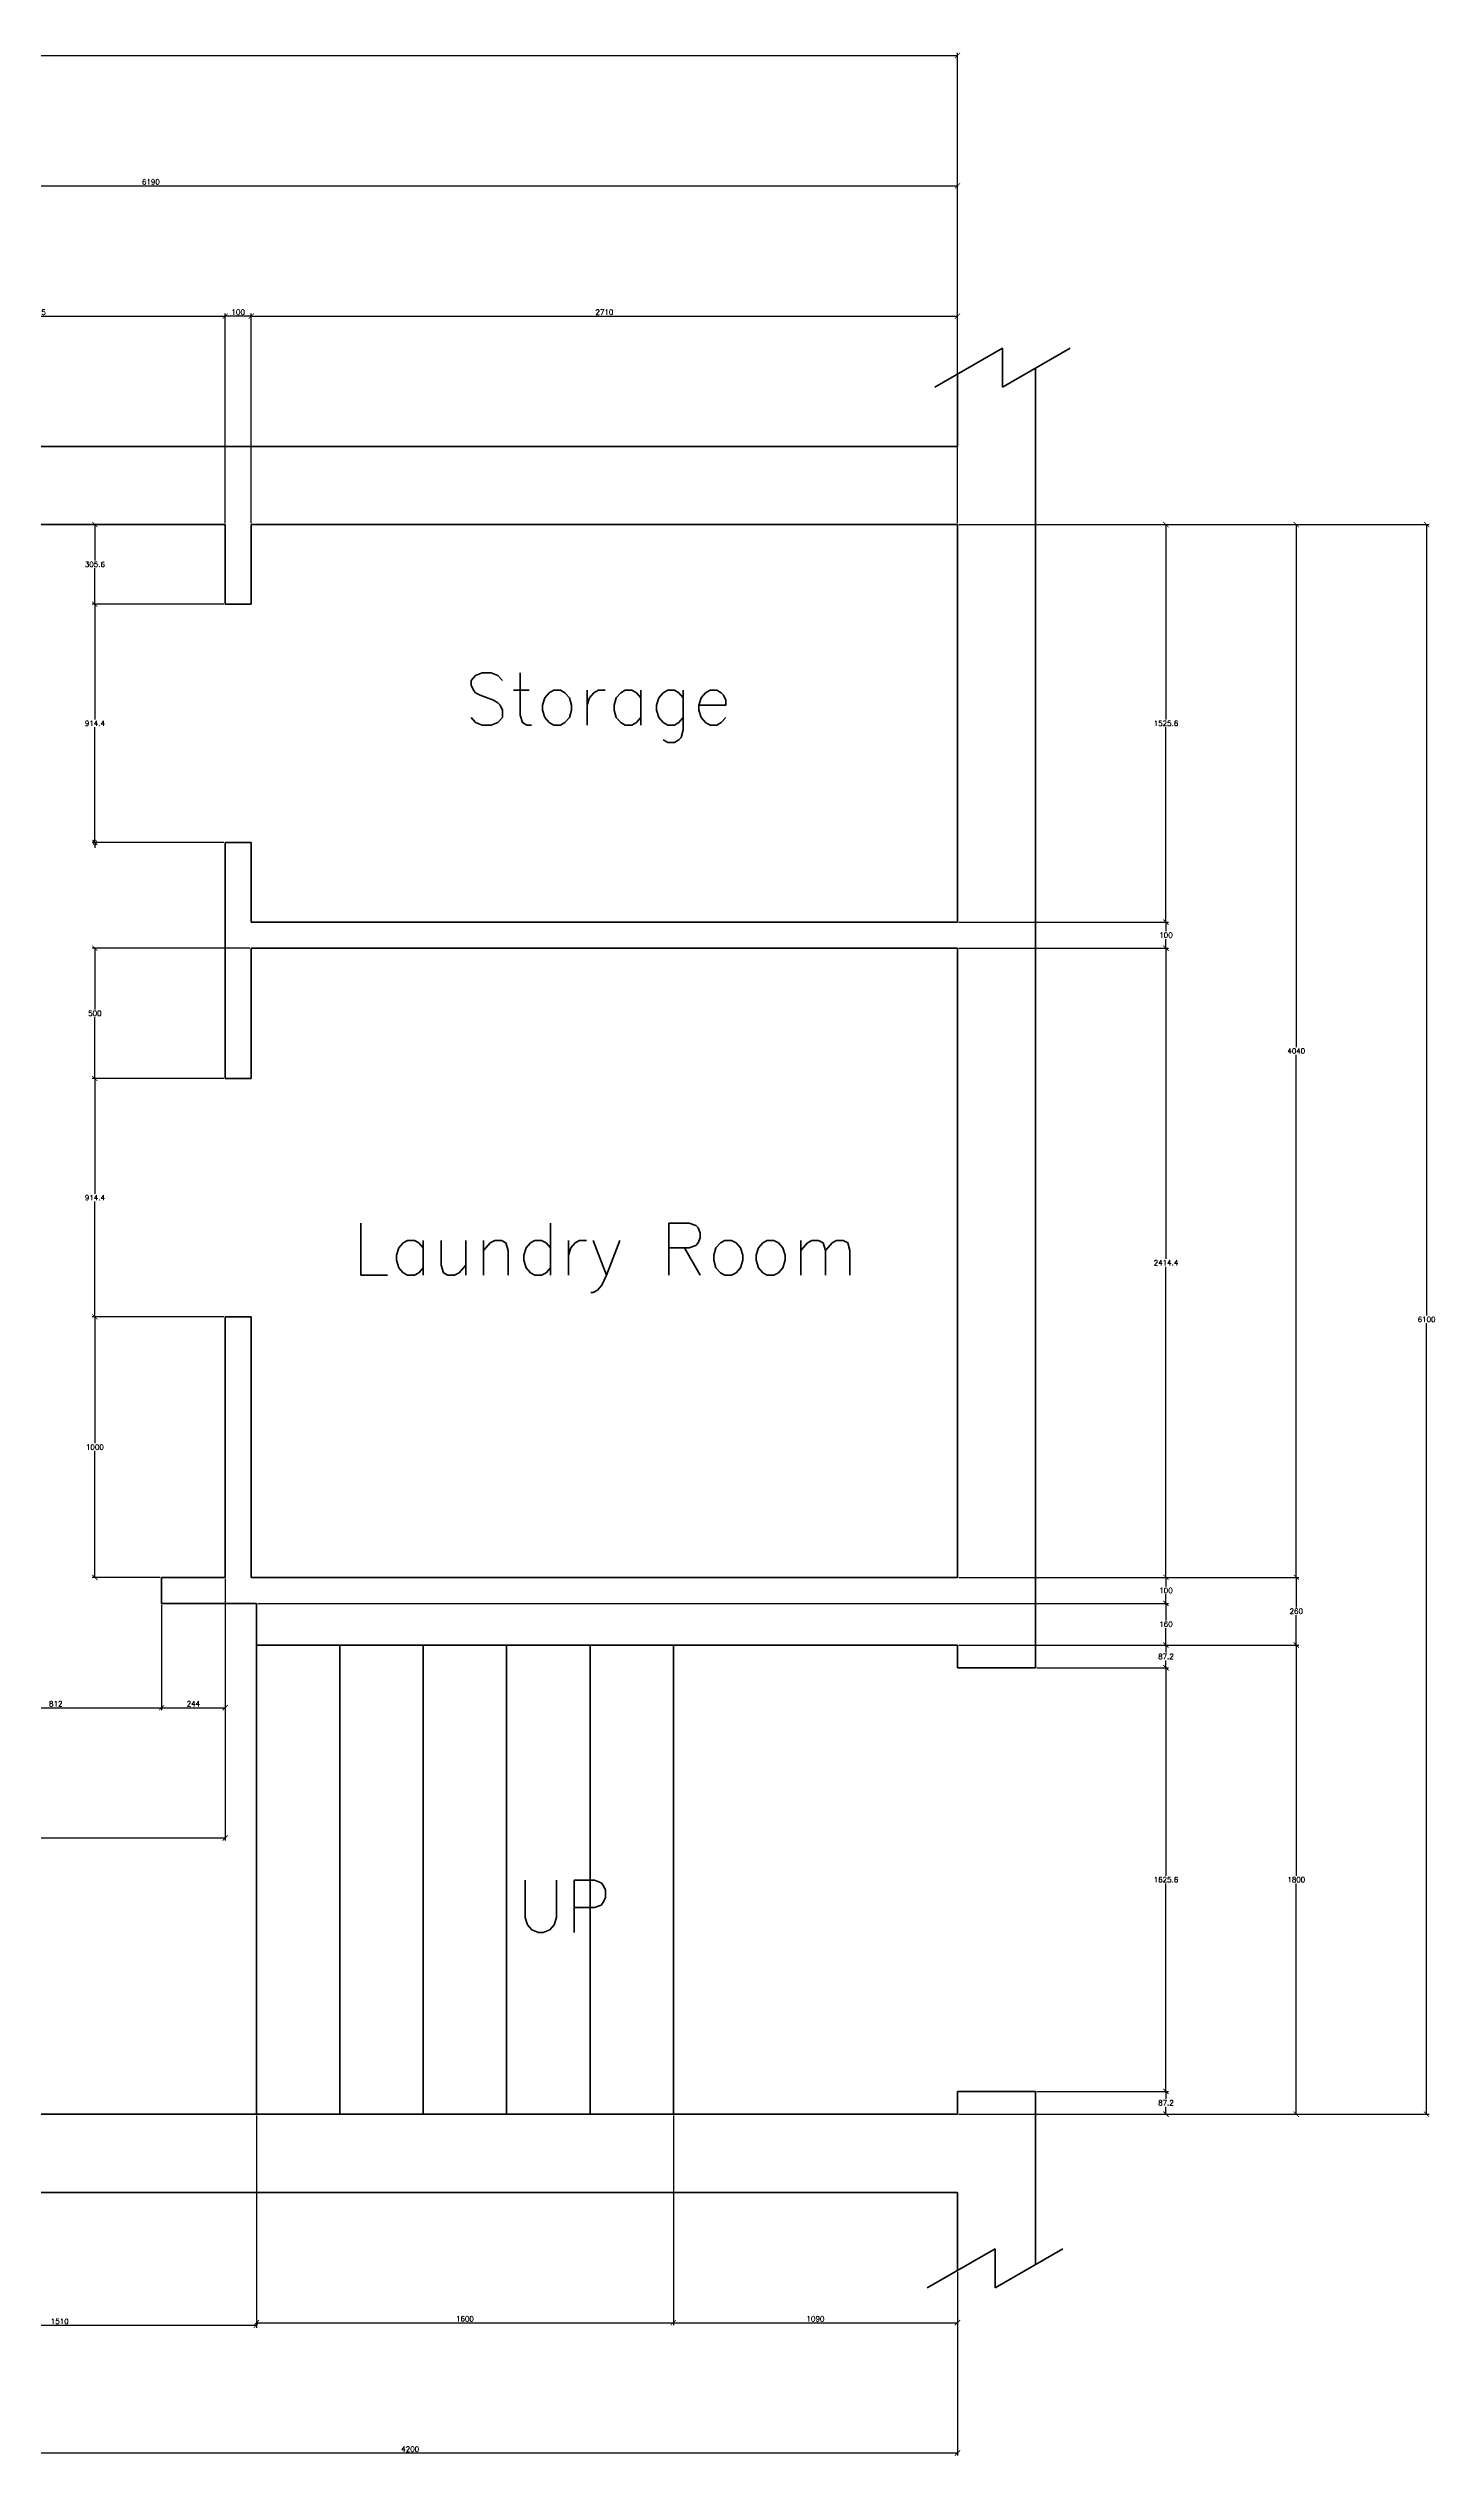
# Model space of a CAD drawing. Header units: millimetres. Extents: x -13274 to 77127, y -114744 to 1151.
# Drawn here: x 71806 to 77127, y -108564 to -99325 of the extents above; entities that cross this region are included whole.
import ezdxf

# ---------------------------------------------------------------- set-up
doc = ezdxf.new("R2010")
doc.units = ezdxf.units.MM
doc.header["$LTSCALE"] = 5
doc.layers.add('Dimension', color=1, linetype='Continuous')
doc.layers.add('text', color=1, linetype='Continuous')
doc.layers.add('Wall', color=7, linetype='Continuous', lineweight=35)
doc.styles.add('Roman', font='romans')
doc.styles.get("Standard").update_dxf_attribs({"font": 'simplex.shx'})
doc.dimstyles.new('Kevin ISO-25', dxfattribs={"dimscale": 8, "dimtxt": 2.5, "dimasz": 2.5, "dimexe": 1.25, "dimexo": 0.625, "dimtad": 1, "dimtih": 1, "dimtoh": 1, "dimdsep": 46, "dimtxsty": 'Standard', "dimblk": 'ARCHTICK', "dimcen": 2.5, "dimadec": 0, "dimazin": 0, "dimtfac": 1, "dimtix": 1, "dimtmove": 0, "dimatfit": 3, "dimfxl": 1, "dimarcsym": 0})

# ---------------------------------------------------------------- blocks, each defined once
blk = doc.blocks.new('_ArchTick')
at = {"color": 0, "linetype": 'ByBlock', "const_width": 0.15}
blk.add_lwpolyline([(-0.5, -0.5), (0.5, 0.5)], dxfattribs=at)
blk = doc.blocks.new('*D38')
at = {"layer": 'Defpoints', "color": 0, "transparency": 16777216}
for p in [(75295.2, -99352.8), (75295.2, -100576), (63175.2, -100852.8)]:
    blk.add_point(p, dxfattribs=at)
at = {"layer": 'Dimension', "color": 0, "lineweight": -2, "transparency": 16777216}
for p, q in [((63175.2, -99352.8), (75295.2, -99352.8)), ((75295.2, -100571), (75295.2, -99342.8))]:
    blk.add_line(p, q, dxfattribs=at)
at = {"layer": 'Dimension', "color": 0, "lineweight": -2, "transparency": 16777216, "xscale": 20, "yscale": 20, "zscale": 20, "rotation": 180}
blk.add_blockref('_ArchTick', (63175.2, -99352.8), dxfattribs=at)
at = {"layer": 'Dimension', "color": 0, "lineweight": -2, "transparency": 16777216, "xscale": 20, "yscale": 20, "zscale": 20}
blk.add_blockref('_ArchTick', (75295.2, -99352.8), dxfattribs=at)
at = {"layer": 'Dimension', "color": 0, "transparency": 16777216, "insert": (69235.2, -99337.8), "char_height": 20, "attachment_point": 5}
blk.add_mtext('12120', dxfattribs=at)
blk = doc.blocks.new('*D45')
at = {"layer": 'Defpoints', "color": 0, "transparency": 16777216}
for p in [(72485.2, -100352.8), (71040.2, -101152.8), (72485.2, -101152.8)]:
    blk.add_point(p, dxfattribs=at)
at = {"layer": 'Dimension', "color": 0, "lineweight": -2, "transparency": 16777216}
for p, q in [((71040.2, -101147.8), (71040.2, -100342.8)), ((71040.2, -100352.8), (72485.2, -100352.8)), ((72485.2, -101147.8), (72485.2, -100342.8))]:
    blk.add_line(p, q, dxfattribs=at)
at = {"layer": 'Dimension', "color": 0, "lineweight": -2, "transparency": 16777216, "xscale": 20, "yscale": 20, "zscale": 20, "rotation": 180}
blk.add_blockref('_ArchTick', (71040.2, -100352.8), dxfattribs=at)
at = {"layer": 'Dimension', "color": 0, "lineweight": -2, "transparency": 16777216, "xscale": 20, "yscale": 20, "zscale": 20}
blk.add_blockref('_ArchTick', (72485.2, -100352.8), dxfattribs=at)
at = {"layer": 'Dimension', "color": 0, "transparency": 16777216, "insert": (71762.7, -100337.8), "char_height": 20, "attachment_point": 5}
blk.add_mtext('1445', dxfattribs=at)
blk = doc.blocks.new('*D46')
at = {"layer": 'Defpoints', "color": 0, "transparency": 16777216}
for p in [(72485.2, -100352.8), (72485.2, -101152.8), (72585.2, -101152.8)]:
    blk.add_point(p, dxfattribs=at)
at = {"layer": 'Dimension', "color": 0, "lineweight": -2, "transparency": 16777216}
for p, q in [((72485.2, -101147.8), (72485.2, -100342.8)), ((72585.2, -100352.8), (72485.2, -100352.8)), ((72585.2, -101147.8), (72585.2, -100342.8))]:
    blk.add_line(p, q, dxfattribs=at)
at = {"layer": 'Dimension', "color": 0, "lineweight": -2, "transparency": 16777216, "xscale": 20, "yscale": 20, "zscale": 20, "rotation": 180}
blk.add_blockref('_ArchTick', (72485.2, -100352.8), dxfattribs=at)
at = {"layer": 'Dimension', "color": 0, "lineweight": -2, "transparency": 16777216, "xscale": 20, "yscale": 20, "zscale": 20}
blk.add_blockref('_ArchTick', (72585.2, -100352.8), dxfattribs=at)
at = {"layer": 'Dimension', "color": 0, "transparency": 16777216, "insert": (72535.2, -100337.8), "char_height": 20, "attachment_point": 5}
blk.add_mtext('100', dxfattribs=at)
blk = doc.blocks.new('*D47')
at = {"layer": 'Defpoints', "color": 0, "transparency": 16777216}
for p in [(75295.2, -100352.8), (72585.2, -101152.8), (75295.2, -101152.8)]:
    blk.add_point(p, dxfattribs=at)
at = {"layer": 'Dimension', "color": 0, "lineweight": -2, "transparency": 16777216}
for p, q in [((72585.2, -101147.8), (72585.2, -100342.8)), ((72585.2, -100352.8), (75295.2, -100352.8))]:
    blk.add_line(p, q, dxfattribs=at)
at = {"layer": 'Dimension', "color": 0, "lineweight": -2, "transparency": 16777216, "xscale": 20, "yscale": 20, "zscale": 20, "rotation": 180}
blk.add_blockref('_ArchTick', (72585.2, -100352.8), dxfattribs=at)
at = {"layer": 'Dimension', "color": 0, "lineweight": -2, "transparency": 16777216, "xscale": 20, "yscale": 20, "zscale": 20}
blk.add_blockref('_ArchTick', (75295.2, -100352.8), dxfattribs=at)
at = {"layer": 'Dimension', "color": 0, "transparency": 16777216, "insert": (73940.2, -100337.8), "char_height": 20, "attachment_point": 5}
blk.add_mtext('2710', dxfattribs=at)
blk = doc.blocks.new('*D82')
at = {"layer": 'Defpoints', "color": 0, "transparency": 16777216}
for p in [(75295.2, -101152.8), (75295.2, -102678.4), (76095.2, -102678.4)]:
    blk.add_point(p, dxfattribs=at)
at = {"layer": 'Dimension', "color": 0, "lineweight": -2, "transparency": 16777216}
for p, q in [((75300.2, -101152.8), (76105.2, -101152.8)), ((76095.2, -101152.8), (76095.2, -101900.6)), ((76095.2, -102678.4), (76095.2, -101930.6)), ((75300.2, -102678.4), (76105.2, -102678.4))]:
    blk.add_line(p, q, dxfattribs=at)
at = {"layer": 'Dimension', "color": 0, "lineweight": -2, "transparency": 16777216, "xscale": 20, "yscale": 20, "zscale": 20}
for p, rotation in [((76095.2, -101152.8), 90), ((76095.2, -102678.4), 270)]:
    blk.add_blockref('_ArchTick', p, dxfattribs=dict(at, rotation=rotation))
at = {"layer": 'Dimension', "color": 0, "transparency": 16777216, "insert": (76095.2, -101915.6), "char_height": 20, "attachment_point": 5}
blk.add_mtext('1525.6', dxfattribs=at)
blk = doc.blocks.new('*D83')
at = {"layer": 'Defpoints', "color": 0, "transparency": 16777216}
for p in [(75295.2, -102678.4), (75295.2, -102778.4), (76095.2, -102778.4)]:
    blk.add_point(p, dxfattribs=at)
at = {"layer": 'Dimension', "color": 0, "lineweight": -2, "transparency": 16777216}
for p, q in [((75300.2, -102678.4), (76105.2, -102678.4)), ((76095.2, -102678.4), (76095.2, -102713.4)), ((75300.2, -102778.4), (76105.2, -102778.4)), ((76095.2, -102778.4), (76095.2, -102743.4))]:
    blk.add_line(p, q, dxfattribs=at)
at = {"layer": 'Dimension', "color": 0, "lineweight": -2, "transparency": 16777216, "xscale": 20, "yscale": 20, "zscale": 20}
for p, rotation in [((76095.2, -102678.4), 90), ((76095.2, -102778.4), 270)]:
    blk.add_blockref('_ArchTick', p, dxfattribs=dict(at, rotation=rotation))
at = {"layer": 'Dimension', "color": 0, "transparency": 16777216, "insert": (76095.2, -102728.4), "char_height": 20, "attachment_point": 5}
blk.add_mtext('100', dxfattribs=at)
blk = doc.blocks.new('*D84')
at = {"layer": 'Defpoints', "color": 0, "transparency": 16777216}
for p in [(75295.2, -99852.8), (69105.2, -101152.8), (75295.2, -101152.8)]:
    blk.add_point(p, dxfattribs=at)
at = {"layer": 'Dimension', "color": 0, "lineweight": -2, "transparency": 16777216}
for p, q in [((69105.2, -101147.8), (69105.2, -99842.8)), ((69105.2, -99852.8), (75295.2, -99852.8)), ((75295.2, -101147.8), (75295.2, -99842.8))]:
    blk.add_line(p, q, dxfattribs=at)
at = {"layer": 'Dimension', "color": 0, "lineweight": -2, "transparency": 16777216, "xscale": 20, "yscale": 20, "zscale": 20, "rotation": 180}
blk.add_blockref('_ArchTick', (69105.2, -99852.8), dxfattribs=at)
at = {"layer": 'Dimension', "color": 0, "lineweight": -2, "transparency": 16777216, "xscale": 20, "yscale": 20, "zscale": 20}
blk.add_blockref('_ArchTick', (75295.2, -99852.8), dxfattribs=at)
at = {"layer": 'Dimension', "color": 0, "transparency": 16777216, "insert": (72200.2, -99837.8), "char_height": 20, "attachment_point": 5}
blk.add_mtext('6190', dxfattribs=at)
blk = doc.blocks.new('*D85')
at = {"layer": 'Defpoints', "color": 0, "transparency": 16777216}
for p in [(75295.2, -102778.4), (75295.2, -105192.8), (76095.2, -105192.8)]:
    blk.add_point(p, dxfattribs=at)
at = {"layer": 'Dimension', "color": 0, "lineweight": -2, "transparency": 16777216}
for p, q in [((75300.2, -102778.4), (76105.2, -102778.4)), ((76095.2, -102778.4), (76095.2, -103970.6)), ((76095.2, -105192.8), (76095.2, -104000.6)), ((75300.2, -105192.8), (76105.2, -105192.8))]:
    blk.add_line(p, q, dxfattribs=at)
at = {"layer": 'Dimension', "color": 0, "lineweight": -2, "transparency": 16777216, "xscale": 20, "yscale": 20, "zscale": 20}
for p, rotation in [((76095.2, -102778.4), 90), ((76095.2, -105192.8), 270)]:
    blk.add_blockref('_ArchTick', p, dxfattribs=dict(at, rotation=rotation))
at = {"layer": 'Dimension', "color": 0, "transparency": 16777216, "insert": (76095.2, -103985.6), "char_height": 20, "attachment_point": 5}
blk.add_mtext('2414.4', dxfattribs=at)
blk = doc.blocks.new('*D86')
at = {"layer": 'Defpoints', "color": 0, "transparency": 16777216}
for p in [(75295.2, -105192.8), (72605.2, -105292.8), (76095.2, -105292.8)]:
    blk.add_point(p, dxfattribs=at)
at = {"layer": 'Dimension', "color": 0, "lineweight": -2, "transparency": 16777216}
for p, q in [((75300.2, -105192.8), (76105.2, -105192.8)), ((76095.2, -105192.8), (76095.2, -105227.8)), ((72610.2, -105292.8), (76105.2, -105292.8)), ((76095.2, -105292.8), (76095.2, -105257.8))]:
    blk.add_line(p, q, dxfattribs=at)
at = {"layer": 'Dimension', "color": 0, "lineweight": -2, "transparency": 16777216, "xscale": 20, "yscale": 20, "zscale": 20}
for p, rotation in [((76095.2, -105192.8), 90), ((76095.2, -105292.8), 270)]:
    blk.add_blockref('_ArchTick', p, dxfattribs=dict(at, rotation=rotation))
at = {"layer": 'Dimension', "color": 0, "transparency": 16777216, "insert": (76095.2, -105242.8), "char_height": 20, "attachment_point": 5}
blk.add_mtext('100', dxfattribs=at)
blk = doc.blocks.new('*D87')
at = {"layer": 'Defpoints', "color": 0, "transparency": 16777216}
for p in [(72605.2, -105292.8), (75295.2, -105452.8), (76095.2, -105452.8)]:
    blk.add_point(p, dxfattribs=at)
at = {"layer": 'Dimension', "color": 0, "lineweight": -2, "transparency": 16777216}
for p, q in [((72610.2, -105292.8), (76105.2, -105292.8)), ((76095.2, -105292.8), (76095.2, -105357.8)), ((76095.2, -105452.8), (76095.2, -105387.8)), ((75300.2, -105452.8), (76105.2, -105452.8))]:
    blk.add_line(p, q, dxfattribs=at)
at = {"layer": 'Dimension', "color": 0, "lineweight": -2, "transparency": 16777216, "xscale": 20, "yscale": 20, "zscale": 20}
for p, rotation in [((76095.2, -105292.8), 90), ((76095.2, -105452.8), 270)]:
    blk.add_blockref('_ArchTick', p, dxfattribs=dict(at, rotation=rotation))
at = {"layer": 'Dimension', "color": 0, "transparency": 16777216, "insert": (76095.2, -105372.8), "char_height": 20, "attachment_point": 5}
blk.add_mtext('160', dxfattribs=at)
blk = doc.blocks.new('*D88')
at = {"layer": 'Defpoints', "color": 0, "transparency": 16777216}
for p in [(75295.2, -105452.8), (75595.2, -105540), (76095.2, -105540)]:
    blk.add_point(p, dxfattribs=at)
at = {"layer": 'Dimension', "color": 0, "lineweight": -2, "transparency": 16777216}
for p, q in [((75300.2, -105452.8), (76105.2, -105452.8)), ((76095.2, -105452.8), (76095.2, -105481.4)), ((76095.2, -105540), (76095.2, -105511.4)), ((75600.2, -105540), (76105.2, -105540))]:
    blk.add_line(p, q, dxfattribs=at)
at = {"layer": 'Dimension', "color": 0, "lineweight": -2, "transparency": 16777216, "xscale": 20, "yscale": 20, "zscale": 20}
for p, rotation in [((76095.2, -105452.8), 90), ((76095.2, -105540), 270)]:
    blk.add_blockref('_ArchTick', p, dxfattribs=dict(at, rotation=rotation))
at = {"layer": 'Dimension', "color": 0, "transparency": 16777216, "insert": (76095.2, -105496.4), "char_height": 20, "attachment_point": 5}
blk.add_mtext('87.2', dxfattribs=at)
blk = doc.blocks.new('*D89')
at = {"layer": 'Defpoints', "color": 0, "transparency": 16777216}
for p in [(75595.2, -105540), (75595.2, -107165.6), (76095.2, -107165.6)]:
    blk.add_point(p, dxfattribs=at)
at = {"layer": 'Dimension', "color": 0, "lineweight": -2, "transparency": 16777216}
for p, q in [((75600.2, -105540), (76105.2, -105540)), ((76095.2, -105540), (76095.2, -106337.8)), ((76095.2, -107165.6), (76095.2, -106367.8)), ((75600.2, -107165.6), (76105.2, -107165.6))]:
    blk.add_line(p, q, dxfattribs=at)
at = {"layer": 'Dimension', "color": 0, "lineweight": -2, "transparency": 16777216, "xscale": 20, "yscale": 20, "zscale": 20}
for p, rotation in [((76095.2, -105540), 90), ((76095.2, -107165.6), 270)]:
    blk.add_blockref('_ArchTick', p, dxfattribs=dict(at, rotation=rotation))
at = {"layer": 'Dimension', "color": 0, "transparency": 16777216, "insert": (76095.2, -106352.8), "char_height": 20, "attachment_point": 5}
blk.add_mtext('1625.6', dxfattribs=at)
blk = doc.blocks.new('*D90')
at = {"layer": 'Defpoints', "color": 0, "transparency": 16777216}
for p in [(75595.2, -107165.6), (75295.2, -107252.8), (76095.2, -107252.8)]:
    blk.add_point(p, dxfattribs=at)
at = {"layer": 'Dimension', "color": 0, "lineweight": -2, "transparency": 16777216}
for p, q in [((75600.2, -107165.6), (76105.2, -107165.6)), ((76095.2, -107165.6), (76095.2, -107194.2)), ((75300.2, -107252.8), (76105.2, -107252.8)), ((76095.2, -107252.8), (76095.2, -107224.2))]:
    blk.add_line(p, q, dxfattribs=at)
at = {"layer": 'Dimension', "color": 0, "lineweight": -2, "transparency": 16777216, "xscale": 20, "yscale": 20, "zscale": 20}
for p, rotation in [((76095.2, -107165.6), 90), ((76095.2, -107252.8), 270)]:
    blk.add_blockref('_ArchTick', p, dxfattribs=dict(at, rotation=rotation))
at = {"layer": 'Dimension', "color": 0, "transparency": 16777216, "insert": (76095.2, -107209.2), "char_height": 20, "attachment_point": 5}
blk.add_mtext('87.2', dxfattribs=at)
blk = doc.blocks.new('*D91')
at = {"layer": 'Defpoints', "color": 0, "transparency": 16777216}
for p in [(75295.2, -101152.8), (75295.2, -105192.8), (76595.2, -105192.8)]:
    blk.add_point(p, dxfattribs=at)
at = {"layer": 'Dimension', "color": 0, "lineweight": -2, "transparency": 16777216}
for p, q in [((75300.2, -101152.8), (76605.2, -101152.8)), ((76595.2, -101152.8), (76595.2, -103157.8)), ((76595.2, -105192.8), (76595.2, -103187.8)), ((75300.2, -105192.8), (76605.2, -105192.8))]:
    blk.add_line(p, q, dxfattribs=at)
at = {"layer": 'Dimension', "color": 0, "lineweight": -2, "transparency": 16777216, "xscale": 20, "yscale": 20, "zscale": 20}
for p, rotation in [((76595.2, -101152.8), 90), ((76595.2, -105192.8), 270)]:
    blk.add_blockref('_ArchTick', p, dxfattribs=dict(at, rotation=rotation))
at = {"layer": 'Dimension', "color": 0, "transparency": 16777216, "insert": (76595.2, -103172.8), "char_height": 20, "attachment_point": 5}
blk.add_mtext('4040', dxfattribs=at)
blk = doc.blocks.new('*D92')
at = {"layer": 'Defpoints', "color": 0, "transparency": 16777216}
for p in [(75295.2, -105192.8), (75295.2, -105452.8), (76595.2, -105452.8)]:
    blk.add_point(p, dxfattribs=at)
at = {"layer": 'Dimension', "color": 0, "lineweight": -2, "transparency": 16777216}
for p, q in [((75300.2, -105192.8), (76605.2, -105192.8)), ((76595.2, -105192.8), (76595.2, -105307.8)), ((76595.2, -105452.8), (76595.2, -105337.8)), ((75300.2, -105452.8), (76605.2, -105452.8))]:
    blk.add_line(p, q, dxfattribs=at)
at = {"layer": 'Dimension', "color": 0, "lineweight": -2, "transparency": 16777216, "xscale": 20, "yscale": 20, "zscale": 20}
for p, rotation in [((76595.2, -105192.8), 90), ((76595.2, -105452.8), 270)]:
    blk.add_blockref('_ArchTick', p, dxfattribs=dict(at, rotation=rotation))
at = {"layer": 'Dimension', "color": 0, "transparency": 16777216, "insert": (76595.2, -105322.8), "char_height": 20, "attachment_point": 5}
blk.add_mtext('260', dxfattribs=at)
blk = doc.blocks.new('*D93')
at = {"layer": 'Defpoints', "color": 0, "transparency": 16777216}
for p in [(75295.2, -101152.8), (75295.2, -107252.8), (77095.2, -107252.8)]:
    blk.add_point(p, dxfattribs=at)
at = {"layer": 'Dimension', "color": 0, "lineweight": -2, "transparency": 16777216}
for p, q in [((75300.2, -101152.8), (77105.2, -101152.8)), ((77095.2, -101152.8), (77095.2, -104187.8)), ((77095.2, -107252.8), (77095.2, -104217.8)), ((75300.2, -107252.8), (77105.2, -107252.8))]:
    blk.add_line(p, q, dxfattribs=at)
at = {"layer": 'Dimension', "color": 0, "lineweight": -2, "transparency": 16777216, "xscale": 20, "yscale": 20, "zscale": 20}
for p, rotation in [((77095.2, -101152.8), 90), ((77095.2, -107252.8), 270)]:
    blk.add_blockref('_ArchTick', p, dxfattribs=dict(at, rotation=rotation))
at = {"layer": 'Dimension', "color": 0, "transparency": 16777216, "insert": (77095.2, -104202.8), "char_height": 20, "attachment_point": 5}
blk.add_mtext('6100', dxfattribs=at)
blk = doc.blocks.new('*D94')
at = {"layer": 'Defpoints', "color": 0, "transparency": 16777216}
for p in [(75295.2, -105452.8), (75295.2, -107252.8), (76595.2, -107252.8)]:
    blk.add_point(p, dxfattribs=at)
at = {"layer": 'Dimension', "color": 0, "lineweight": -2, "transparency": 16777216}
for p, q in [((75300.2, -105452.8), (76605.2, -105452.8)), ((76595.2, -105452.8), (76595.2, -106337.8)), ((76595.2, -107252.8), (76595.2, -106367.8)), ((75300.2, -107252.8), (76605.2, -107252.8))]:
    blk.add_line(p, q, dxfattribs=at)
at = {"layer": 'Dimension', "color": 0, "lineweight": -2, "transparency": 16777216, "xscale": 20, "yscale": 20, "zscale": 20}
for p, rotation in [((76595.2, -105452.8), 90), ((76595.2, -107252.8), 270)]:
    blk.add_blockref('_ArchTick', p, dxfattribs=dict(at, rotation=rotation))
at = {"layer": 'Dimension', "color": 0, "transparency": 16777216, "insert": (76595.2, -106352.8), "char_height": 20, "attachment_point": 5}
blk.add_mtext('1800', dxfattribs=at)
blk = doc.blocks.new('*D95')
at = {"layer": 'Defpoints', "color": 0, "transparency": 16777216}
for p in [(71095.2, -107552.8), (75295.2, -107852.8), (75295.2, -108552.8)]:
    blk.add_point(p, dxfattribs=at)
at = {"layer": 'Dimension', "color": 0, "lineweight": -2, "transparency": 16777216}
for p, q in [((75295.2, -107857.8), (75295.2, -108562.8)), ((71095.2, -108552.8), (75295.2, -108552.8))]:
    blk.add_line(p, q, dxfattribs=at)
at = {"layer": 'Dimension', "color": 0, "lineweight": -2, "transparency": 16777216, "xscale": 20, "yscale": 20, "zscale": 20, "rotation": 180}
blk.add_blockref('_ArchTick', (71095.2, -108552.8), dxfattribs=at)
at = {"layer": 'Dimension', "color": 0, "lineweight": -2, "transparency": 16777216, "xscale": 20, "yscale": 20, "zscale": 20}
blk.add_blockref('_ArchTick', (75295.2, -108552.8), dxfattribs=at)
at = {"layer": 'Dimension', "color": 0, "transparency": 16777216, "insert": (73195.2, -108537.8), "char_height": 20, "attachment_point": 5}
blk.add_mtext('4200', dxfattribs=at)
blk = doc.blocks.new('*D96')
at = {"layer": 'Defpoints', "color": 0, "transparency": 16777216}
for p in [(74205.2, -107252.8), (75295.2, -107852.8), (75295.2, -108052.8)]:
    blk.add_point(p, dxfattribs=at)
at = {"layer": 'Dimension', "color": 0, "lineweight": -2, "transparency": 16777216}
for p, q in [((74205.2, -107257.8), (74205.2, -108062.8)), ((75295.2, -107857.8), (75295.2, -108062.8)), ((74205.2, -108052.8), (75295.2, -108052.8))]:
    blk.add_line(p, q, dxfattribs=at)
at = {"layer": 'Dimension', "color": 0, "lineweight": -2, "transparency": 16777216, "xscale": 20, "yscale": 20, "zscale": 20, "rotation": 180}
blk.add_blockref('_ArchTick', (74205.2, -108052.8), dxfattribs=at)
at = {"layer": 'Dimension', "color": 0, "lineweight": -2, "transparency": 16777216, "xscale": 20, "yscale": 20, "zscale": 20}
blk.add_blockref('_ArchTick', (75295.2, -108052.8), dxfattribs=at)
at = {"layer": 'Dimension', "color": 0, "transparency": 16777216, "insert": (74750.2, -108037.8), "char_height": 20, "attachment_point": 5}
blk.add_mtext('1090', dxfattribs=at)
blk = doc.blocks.new('*D97')
at = {"layer": 'Defpoints', "color": 0, "transparency": 16777216}
for p in [(72605.2, -107252.8), (71095.2, -107552.8), (72605.2, -108062.8)]:
    blk.add_point(p, dxfattribs=at)
at = {"layer": 'Dimension', "color": 0, "lineweight": -2, "transparency": 16777216}
for p, q in [((72605.2, -107257.8), (72605.2, -108072.8)), ((71095.2, -108062.8), (72605.2, -108062.8))]:
    blk.add_line(p, q, dxfattribs=at)
at = {"layer": 'Dimension', "color": 0, "lineweight": -2, "transparency": 16777216, "xscale": 20, "yscale": 20, "zscale": 20, "rotation": 180}
blk.add_blockref('_ArchTick', (71095.2, -108062.8), dxfattribs=at)
at = {"layer": 'Dimension', "color": 0, "lineweight": -2, "transparency": 16777216, "xscale": 20, "yscale": 20, "zscale": 20}
blk.add_blockref('_ArchTick', (72605.2, -108062.8), dxfattribs=at)
at = {"layer": 'Dimension', "color": 0, "transparency": 16777216, "insert": (71850.2, -108047.8), "char_height": 20, "attachment_point": 5}
blk.add_mtext('1510', dxfattribs=at)
blk = doc.blocks.new('*D98')
at = {"layer": 'Defpoints', "color": 0, "transparency": 16777216}
for p in [(72605.2, -107252.8), (74205.2, -107252.8), (74205.2, -108052.8)]:
    blk.add_point(p, dxfattribs=at)
at = {"layer": 'Dimension', "color": 0, "lineweight": -2, "transparency": 16777216}
for p, q in [((72605.2, -107257.8), (72605.2, -108062.8)), ((74205.2, -107257.8), (74205.2, -108062.8)), ((72605.2, -108052.8), (74205.2, -108052.8))]:
    blk.add_line(p, q, dxfattribs=at)
at = {"layer": 'Dimension', "color": 0, "lineweight": -2, "transparency": 16777216, "xscale": 20, "yscale": 20, "zscale": 20, "rotation": 180}
blk.add_blockref('_ArchTick', (72605.2, -108052.8), dxfattribs=at)
at = {"layer": 'Dimension', "color": 0, "lineweight": -2, "transparency": 16777216, "xscale": 20, "yscale": 20, "zscale": 20}
blk.add_blockref('_ArchTick', (74205.2, -108052.8), dxfattribs=at)
at = {"layer": 'Dimension', "color": 0, "transparency": 16777216, "insert": (73405.2, -108037.8), "char_height": 20, "attachment_point": 5}
blk.add_mtext('1600', dxfattribs=at)
blk = doc.blocks.new('*D161')
at = {"layer": 'Defpoints', "color": 0, "transparency": 16777216}
for p in [(71429.2, -105292.8), (72241.2, -105292.8), (72241.2, -105692.8)]:
    blk.add_point(p, dxfattribs=at)
at = {"layer": 'Dimension', "color": 0, "lineweight": -2, "transparency": 16777216}
for p, q in [((71429.2, -105297.8), (71429.2, -105702.8)), ((72241.2, -105297.8), (72241.2, -105702.8)), ((71429.2, -105692.8), (72241.2, -105692.8))]:
    blk.add_line(p, q, dxfattribs=at)
at = {"layer": 'Dimension', "color": 0, "lineweight": -2, "transparency": 16777216, "xscale": 20, "yscale": 20, "zscale": 20, "rotation": 180}
blk.add_blockref('_ArchTick', (71429.2, -105692.8), dxfattribs=at)
at = {"layer": 'Dimension', "color": 0, "lineweight": -2, "transparency": 16777216, "xscale": 20, "yscale": 20, "zscale": 20}
blk.add_blockref('_ArchTick', (72241.2, -105692.8), dxfattribs=at)
at = {"layer": 'Dimension', "color": 0, "transparency": 16777216, "insert": (71835.2, -105677.8), "char_height": 20, "attachment_point": 5}
blk.add_mtext('812', dxfattribs=at)
blk = doc.blocks.new('*D162')
at = {"layer": 'Defpoints', "color": 0, "transparency": 16777216}
for p in [(72485.2, -105192.8), (72241.2, -105292.8), (72485.2, -105692.8)]:
    blk.add_point(p, dxfattribs=at)
at = {"layer": 'Dimension', "color": 0, "lineweight": -2, "transparency": 16777216}
for p, q in [((72485.2, -105197.8), (72485.2, -105702.8)), ((72241.2, -105297.8), (72241.2, -105702.8)), ((72241.2, -105692.8), (72485.2, -105692.8))]:
    blk.add_line(p, q, dxfattribs=at)
at = {"layer": 'Dimension', "color": 0, "lineweight": -2, "transparency": 16777216, "xscale": 20, "yscale": 20, "zscale": 20, "rotation": 180}
blk.add_blockref('_ArchTick', (72241.2, -105692.8), dxfattribs=at)
at = {"layer": 'Dimension', "color": 0, "lineweight": -2, "transparency": 16777216, "xscale": 20, "yscale": 20, "zscale": 20}
blk.add_blockref('_ArchTick', (72485.2, -105692.8), dxfattribs=at)
at = {"layer": 'Dimension', "color": 0, "transparency": 16777216, "insert": (72363.2, -105677.8), "char_height": 20, "attachment_point": 5}
blk.add_mtext('244', dxfattribs=at)
blk = doc.blocks.new('*D173')
at = {"layer": 'Defpoints', "color": 0, "transparency": 16777216}
for p in [(72485.2, -101458.4), (71985.2, -102372.8), (72485.2, -102372.8)]:
    blk.add_point(p, dxfattribs=at)
at = {"layer": 'Dimension', "color": 0, "lineweight": -2, "transparency": 16777216}
for p, q in [((72480.2, -101458.4), (71975.2, -101458.4)), ((71985.2, -101458.4), (71985.2, -101900.6)), ((71985.2, -102372.8), (71985.2, -101930.6)), ((72480.2, -102372.8), (71975.2, -102372.8))]:
    blk.add_line(p, q, dxfattribs=at)
at = {"layer": 'Dimension', "color": 0, "lineweight": -2, "transparency": 16777216, "xscale": 20, "yscale": 20, "zscale": 20}
for p, rotation in [((71985.2, -101458.4), 90), ((71985.2, -102372.8), 270)]:
    blk.add_blockref('_ArchTick', p, dxfattribs=dict(at, rotation=rotation))
at = {"layer": 'Dimension', "color": 0, "transparency": 16777216, "insert": (71985.2, -101915.6), "char_height": 20, "attachment_point": 5}
blk.add_mtext('914.4', dxfattribs=at)
blk = doc.blocks.new('*D174')
at = {"layer": 'Defpoints', "color": 0, "transparency": 16777216}
for p in [(72485.2, -101152.8), (71985.2, -101458.4), (72485.2, -101458.4)]:
    blk.add_point(p, dxfattribs=at)
at = {"layer": 'Dimension', "color": 0, "lineweight": -2, "transparency": 16777216}
for p, q in [((71985.2, -101152.8), (71985.2, -101290.6)), ((71985.2, -101458.4), (71985.2, -101320.6)), ((72480.2, -101458.4), (71975.2, -101458.4))]:
    blk.add_line(p, q, dxfattribs=at)
at = {"layer": 'Dimension', "color": 0, "lineweight": -2, "transparency": 16777216, "xscale": 20, "yscale": 20, "zscale": 20}
for p, rotation in [((71985.2, -101152.8), 90), ((71985.2, -101458.4), 270)]:
    blk.add_blockref('_ArchTick', p, dxfattribs=dict(at, rotation=rotation))
at = {"layer": 'Dimension', "color": 0, "transparency": 16777216, "insert": (71985.2, -101305.6), "char_height": 20, "attachment_point": 5}
blk.add_mtext('305.6', dxfattribs=at)
blk = doc.blocks.new('*D175')
at = {"layer": 'Defpoints', "color": 0, "transparency": 16777216}
for p in [(71985.2, -102372.8), (72485.2, -102372.8), (72485.2, -102372.8)]:
    blk.add_point(p, dxfattribs=at)
at = {"layer": 'Dimension', "color": 0, "lineweight": -2, "transparency": 16777216}
for p, q in [((71985.2, -102372.8), (71985.2, -102352.8)), ((72480.2, -102372.8), (71975.2, -102372.8)), ((72480.2, -102372.8), (71975.2, -102372.8)), ((71985.2, -102372.8), (71985.2, -102392.8))]:
    blk.add_line(p, q, dxfattribs=at)
at = {"layer": 'Dimension', "color": 0, "lineweight": -2, "transparency": 16777216, "xscale": 20, "yscale": 20, "zscale": 20}
for rotation in [90, 270]:
    blk.add_blockref('_ArchTick', (71985.2, -102372.8), dxfattribs=dict(at, rotation=rotation))
at = {"layer": 'Dimension', "color": 0, "transparency": 16777216, "insert": (71985.2, -102372.8), "char_height": 20, "attachment_point": 5}
blk.add_mtext('0', dxfattribs=at)
blk = doc.blocks.new('*D176')
at = {"layer": 'Defpoints', "color": 0, "transparency": 16777216}
for p in [(72585.2, -102778.4), (71985.2, -103278.4), (72485.2, -103278.4)]:
    blk.add_point(p, dxfattribs=at)
at = {"layer": 'Dimension', "color": 0, "lineweight": -2, "transparency": 16777216}
for p, q in [((72580.2, -102778.4), (71975.2, -102778.4)), ((71985.2, -102778.4), (71985.2, -103013.4)), ((71985.2, -103278.4), (71985.2, -103043.4)), ((72480.2, -103278.4), (71975.2, -103278.4))]:
    blk.add_line(p, q, dxfattribs=at)
at = {"layer": 'Dimension', "color": 0, "lineweight": -2, "transparency": 16777216, "xscale": 20, "yscale": 20, "zscale": 20}
for p, rotation in [((71985.2, -102778.4), 90), ((71985.2, -103278.4), 270)]:
    blk.add_blockref('_ArchTick', p, dxfattribs=dict(at, rotation=rotation))
at = {"layer": 'Dimension', "color": 0, "transparency": 16777216, "insert": (71985.2, -103028.4), "char_height": 20, "attachment_point": 5}
blk.add_mtext('500', dxfattribs=at)
blk = doc.blocks.new('*D177')
at = {"layer": 'Defpoints', "color": 0, "transparency": 16777216}
for p in [(72485.2, -104192.8), (71985.2, -105192.8), (72241.2, -105192.8)]:
    blk.add_point(p, dxfattribs=at)
at = {"layer": 'Dimension', "color": 0, "lineweight": -2, "transparency": 16777216}
for p, q in [((72480.2, -104192.8), (71975.2, -104192.8)), ((71985.2, -104192.8), (71985.2, -104677.8)), ((71985.2, -105192.8), (71985.2, -104707.8)), ((72236.2, -105192.8), (71975.2, -105192.8))]:
    blk.add_line(p, q, dxfattribs=at)
at = {"layer": 'Dimension', "color": 0, "lineweight": -2, "transparency": 16777216, "xscale": 20, "yscale": 20, "zscale": 20}
for p, rotation in [((71985.2, -104192.8), 90), ((71985.2, -105192.8), 270)]:
    blk.add_blockref('_ArchTick', p, dxfattribs=dict(at, rotation=rotation))
at = {"layer": 'Dimension', "color": 0, "transparency": 16777216, "insert": (71985.2, -104692.8), "char_height": 20, "attachment_point": 5}
blk.add_mtext('1000', dxfattribs=at)
blk = doc.blocks.new('*D178')
at = {"layer": 'Defpoints', "color": 0, "transparency": 16777216}
for p in [(72485.2, -103278.4), (71985.2, -104192.8), (72485.2, -104192.8)]:
    blk.add_point(p, dxfattribs=at)
at = {"layer": 'Dimension', "color": 0, "lineweight": -2, "transparency": 16777216}
for p, q in [((72480.2, -103278.4), (71975.2, -103278.4)), ((71985.2, -103278.4), (71985.2, -103720.6)), ((71985.2, -104192.8), (71985.2, -103750.6)), ((72480.2, -104192.8), (71975.2, -104192.8))]:
    blk.add_line(p, q, dxfattribs=at)
at = {"layer": 'Dimension', "color": 0, "lineweight": -2, "transparency": 16777216, "xscale": 20, "yscale": 20, "zscale": 20}
for p, rotation in [((71985.2, -103278.4), 90), ((71985.2, -104192.8), 270)]:
    blk.add_blockref('_ArchTick', p, dxfattribs=dict(at, rotation=rotation))
at = {"layer": 'Dimension', "color": 0, "transparency": 16777216, "insert": (71985.2, -103735.6), "char_height": 20, "attachment_point": 5}
blk.add_mtext('914.4', dxfattribs=at)
blk = doc.blocks.new('*D184')
at = {"layer": 'Defpoints', "color": 0, "transparency": 16777216}
for p in [(69105.2, -105192.8), (72485.2, -105192.8), (72485.2, -106192.8)]:
    blk.add_point(p, dxfattribs=at)
at = {"layer": 'Dimension', "color": 0, "lineweight": -2, "transparency": 16777216}
for p, q in [((69105.2, -105197.8), (69105.2, -106202.8)), ((72485.2, -105197.8), (72485.2, -106202.8)), ((69105.2, -106192.8), (72485.2, -106192.8))]:
    blk.add_line(p, q, dxfattribs=at)
at = {"layer": 'Dimension', "color": 0, "lineweight": -2, "transparency": 16777216, "xscale": 20, "yscale": 20, "zscale": 20, "rotation": 180}
blk.add_blockref('_ArchTick', (69105.2, -106192.8), dxfattribs=at)
at = {"layer": 'Dimension', "color": 0, "lineweight": -2, "transparency": 16777216, "xscale": 20, "yscale": 20, "zscale": 20}
blk.add_blockref('_ArchTick', (72485.2, -106192.8), dxfattribs=at)
at = {"layer": 'Dimension', "color": 0, "transparency": 16777216, "insert": (70795.2, -106177.8), "char_height": 20, "attachment_point": 5}
blk.add_mtext('3380', dxfattribs=at)

msp = doc.modelspace()

# ---------------------------------------------------------------- linework, layer by layer
at = {"layer": 'Wall'}
for p, q in [((75468.253, -100476.075), (75208.445, -100626.075)), ((75468.253, -100476.075), (75468.253, -100626.075)), ((75728.06, -100476.075), (75468.253, -100626.075)), ((75295.16, -100852.77), (75295.16, -100576.01)), ((75595.16, -100852.77), (75595.16, -100552.77)), ((75295.16, -100852.77), (63175.16, -100852.77)), ((75595.16, -100852.77), (75595.16, -105539.97)), ((72485.16, -101152.77), (71040.16, -101152.77)), ((72485.16, -101458.37), (72485.16, -101152.77)), ((72585.16, -101458.37), (72585.16, -101152.77)), ((75295.16, -101152.77), (72585.16, -101152.77)), ((75295.16, -102678.37), (75295.16, -101152.77)), ((72585.16, -101458.37), (72485.16, -101458.37)), ((72485.16, -102372.77), (72585.16, -102372.77)), ((72485.16, -103278.37), (72485.16, -102372.77)), ((72585.16, -102678.37), (72585.16, -102372.77)), ((72585.16, -102678.37), (75295.16, -102678.37)), ((72585.16, -102778.37), (75295.16, -102778.37)), ((72585.16, -103278.37), (72585.16, -102778.37)), ((75295.16, -105192.77), (75295.16, -102778.37)), ((72485.16, -103278.37), (72585.16, -103278.37)), ((72485.16, -104192.77), (72585.16, -104192.77)), ((72485.16, -105192.77), (72485.16, -104192.77)), ((72585.16, -105192.77), (72585.16, -104192.77)), ((72241.16, -105292.77), (72241.16, -105192.77)), ((72241.16, -105192.77), (72485.16, -105192.77)), ((72585.16, -105192.77), (75295.16, -105192.77)), ((72241.16, -105292.77), (72605.16, -105292.77)), ((72605.16, -105452.77), (72605.16, -105292.77)), ((75295.16, -105452.77), (72605.16, -105452.77)), ((72605.16, -105452.77), (72605.16, -107252.77)), ((72925.16, -105452.77), (72925.16, -107252.77)), ((73245.16, -105452.77), (73245.16, -107252.77)), ((73565.16, -105452.77), (73565.16, -107252.77)), ((73885.16, -105452.77), (73885.16, -107252.77)), ((74205.16, -105452.77), (74205.16, -107252.77)), ((75295.16, -105452.77), (75295.16, -105539.97)), ((75295.16, -105539.97), (75595.16, -105539.97)), ((75295.16, -107165.57), (75595.16, -107165.57)), ((75295.16, -107165.57), (75295.16, -107252.77)), ((75595.16, -107252.77), (75595.16, -107165.57)), ((68061.16, -107252.77), (75295.16, -107252.77)), ((75595.16, -107252.77), (75595.16, -107552.77)), ((75295.16, -107552.77), (71095.16, -107552.77)), ((75295.16, -107552.77), (75295.16, -107852.77)), ((75595.16, -107552.77), (75595.16, -107829.403)), ((75439.185, -107769.456), (75179.377, -107919.456)), ((75439.185, -107769.456), (75439.185, -107919.456)), ((75698.992, -107769.456), (75439.185, -107919.456))]:
    msp.add_line(p, q, dxfattribs=at)

# ---------------------------------------------------------------- texts
at = {"layer": 'text', "char_height": 300, "attachment_point": 1, "style": 'Roman'}
for s, insert in [('{\\H0.66667x;Storage} ', (73403.177, -101722.032)), ('{\\H0.66667x;Laundry Room }  ', (72971.035, -103833.089))]:
    msp.add_mtext_dynamic_manual_height_columns(s, width=3697.34792, gutter_width=50, heights=[0], dxfattribs=dict(at, insert=insert))
at = {"layer": 'Wall', "insert": (73786.202, -106455.094), "char_height": 200, "attachment_point": 5, "style": 'Roman'}
msp.add_mtext_dynamic_manual_height_columns('UP', width=310.19713, gutter_width=50, heights=[0], dxfattribs=at)

# ---------------------------------------------------------------- dimensions: what is measured, and where the dimension line sits
at = {"layer": 'Dimension', "color": 1}
for base, p1, p2, override, picture, middle in [((75295.16, -99352.77), (63175.16, -100852.77), (75295.16, -100576.01), {"dimse1": 1}, '*D38', (69235.16, -99337.77)), ((75295.16, -100352.77), (72585.16, -101152.77), (75295.16, -101152.77), {"dimse2": 1}, '*D47', (73940.16, -100337.77)), ((72485.16, -105692.77), (72241.16, -105292.77), (72485.16, -105192.77), {"dimse2": 0}, '*D162', (72363.16, -105677.77)), ((72605.16, -108062.77), (71095.16, -107552.77), (72605.16, -107252.77), {"dimse1": 1}, '*D97', (71850.16, -108047.77)), ((75295.16, -108552.77), (71095.16, -107552.77), (75295.16, -107852.77), {"dimse1": 1}, '*D95', (73195.16, -108537.77))]:
    dim = msp.add_linear_dim(base=base, p1=p1, p2=p2, dimstyle='Kevin ISO-25', override=override, dxfattribs=at)
    dim.commit()
    dim.dimension.update_dxf_attribs({"geometry": picture, "text_midpoint": middle})
for base, p1, p2, picture, middle in [((75295.16, -99852.77), (69105.16, -101152.77), (75295.16, -101152.77), '*D84', (72200.16, -99837.77)), ((72485.16, -100352.77), (71040.16, -101152.77), (72485.16, -101152.77), '*D45', (71762.66, -100337.77)), ((72485.16, -100352.77), (72585.16, -101152.77), (72485.16, -101152.77), '*D46', (72535.16, -100337.77)), ((72485.16, -106192.77), (69105.16, -105192.77), (72485.16, -105192.77), '*D184', (70795.16, -106177.77)), ((72241.16, -105692.77), (71429.16, -105292.77), (72241.16, -105292.77), '*D161', (71835.16, -105677.77)), ((74205.16, -108052.77), (72605.16, -107252.77), (74205.16, -107252.77), '*D98', (73405.16, -108037.77)), ((75295.16, -108052.77), (74205.16, -107252.77), (75295.16, -107852.77), '*D96', (74750.16, -108037.77))]:
    dim = msp.add_linear_dim(base=base, p1=p1, p2=p2, dimstyle='Kevin ISO-25', dxfattribs=at)
    dim.commit()
    dim.dimension.update_dxf_attribs({"geometry": picture, "text_midpoint": middle})
dim = msp.add_linear_dim(base=(71985.16, -101458.37), p1=(72485.16, -101152.77), p2=(72485.16, -101458.37), angle=90, dimstyle='Kevin ISO-25', override={"dimse1": 1}, dxfattribs=at)
dim.commit()
dim.dimension.update_dxf_attribs({"geometry": '*D174', "text_midpoint": (71985.16, -101305.57)})
for base, p1, p2, picture, middle in [((76095.16, -102678.37), (75295.16, -101152.77), (75295.16, -102678.37), '*D82', (76095.16, -101915.57)), ((76595.16, -105192.77), (75295.16, -101152.77), (75295.16, -105192.77), '*D91', (76595.16, -103172.77)), ((77095.16, -107252.77), (75295.16, -101152.77), (75295.16, -107252.77), '*D93', (77095.16, -104202.77)), ((71985.16, -102372.77), (72485.16, -101458.37), (72485.16, -102372.77), '*D173', (71985.16, -101915.57)), ((71985.160345096, -102372.770318721), (72485.160345096, -102372.770318721), (72485.160345096, -102372.770318721), '*D175', (71985.160345096, -102372.770318721)), ((76095.16, -102778.37), (75295.16, -102678.37), (75295.16, -102778.37), '*D83', (76095.16, -102728.37)), ((71985.16, -103278.37), (72585.16, -102778.37), (72485.16, -103278.37), '*D176', (71985.16, -103028.37)), ((76095.16, -105192.77), (75295.16, -102778.37), (75295.16, -105192.77), '*D85', (76095.16, -103985.57)), ((71985.16, -104192.77), (72485.16, -103278.37), (72485.16, -104192.77), '*D178', (71985.16, -103735.57)), ((71985.16, -105192.77), (72485.16, -104192.77), (72241.16, -105192.77), '*D177', (71985.16, -104692.77)), ((76095.16, -105292.77), (75295.16, -105192.77), (72605.16, -105292.77), '*D86', (76095.16, -105242.77)), ((76595.16, -105452.77), (75295.16, -105192.77), (75295.16, -105452.77), '*D92', (76595.16, -105322.77)), ((76095.16, -105452.77), (72605.16, -105292.77), (75295.16, -105452.77), '*D87', (76095.16, -105372.77)), ((76095.16, -105539.97), (75295.16, -105452.77), (75595.16, -105539.97), '*D88', (76095.16, -105496.37)), ((76595.16, -107252.77), (75295.16, -105452.77), (75295.16, -107252.77), '*D94', (76595.16, -106352.77)), ((76095.16, -107165.57), (75595.16, -105539.97), (75595.16, -107165.57), '*D89', (76095.16, -106352.77)), ((76095.16, -107252.77), (75595.16, -107165.57), (75295.16, -107252.77), '*D90', (76095.16, -107209.17))]:
    dim = msp.add_linear_dim(base=base, p1=p1, p2=p2, angle=90, dimstyle='Kevin ISO-25', dxfattribs=at)
    dim.commit()
    dim.dimension.update_dxf_attribs({"geometry": picture, "text_midpoint": middle})

doc.saveas('drawing.dxf')
